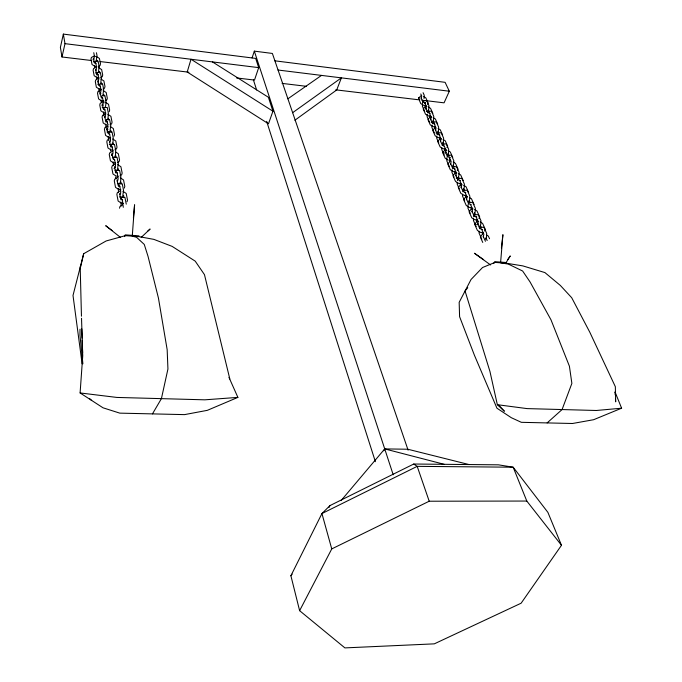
<?xml version="1.0" encoding="UTF-8"?>
<svg xmlns="http://www.w3.org/2000/svg" width="682" height="682" viewBox="0 0 682 682"><rect width="100%" height="100%" fill="white"/><g stroke="black" fill="none" stroke-linecap="round" stroke-linejoin="round"><path stroke-width="1.02" d="M80.016 329.218L79.973 335.305L82.889 363.77M457.272 182.341L457.187 184.131L459.31 188.888M462.601 194.242L462.507 196.049L464.672 200.892M468.065 205.435L467.929 208.18L470.196 213.253M473.53 218.683L473.444 220.525L476.138 226.56M479.148 231.241L479.062 233.099L481.799 239.246M422.525 103.724L422.397 106.256L424.664 111.319M424.042 98.549L424.213 95.19L423.079 92.692M427.247 114.269L427.12 116.818L429.421 121.976M432.047 124.994L431.919 127.568L434.264 132.811M436.889 136.767L436.804 138.489L438.782 142.939M441.851 147.866L441.766 149.605L444.187 155.036M446.949 158.275L446.812 160.918L449.285 166.434M452.089 169.758L451.953 172.418L454.042 177.098M98.975 88.362L99.222 92.121M101.115 101.95L101.226 100.041M103.528 111.942L103.792 115.804M105.872 124.073L106.136 127.986M108.106 126.375L107.227 129.716M108.259 136.434L108.532 140.407M110.578 151.012L110.689 149.034M113.178 161.881L113.408 165.683M118.293 188.36L118.532 192.273M120.927 202L121.174 205.973M123.28 207.311L122.351 199.613M94.474 67.501L94.585 65.642M96.648 78.771L96.759 76.904M228.973 377.376L237.89 397.384L207.319 410.342L184.532 414.622L119.81 413.139L103.033 407.81L80.101 392.943L82.735 355.825L81.772 328.843M133.408 218.129L134.584 204.779L132.257 236.16L136.519 237.259L144.269 244.429L148.045 256.406L158.429 298.043L167.167 349.678L167.934 369.013L161.412 398.646L152.461 413.88M501.415 248.009L502.907 234.676L500.579 262.809L508.303 264.079L522.634 271.018L530.093 282.007L550.996 319.832L569.41 366.2L571.874 383.403L562.079 409.55L547.126 422.917M236.509 77.927L254.488 80.084L258.691 67.629L255.665 58.396L63.349 34.1L60.391 47.39L61.994 56.981L91.61 60.536M61.994 56.981L64.995 43.657L63.349 34.1M80.629 266.858L83.673 253.721L106.128 240.976L125.369 235.657L139.128 236.654L153.868 239.373L172.128 246.381L195.214 261.146L204.464 274.641L229.825 379.004M93.093 59.854L93.494 58.209L94.338 62.556L95.932 63.588M94.883 63.017L95.258 61.465L96.085 60.894L98.106 61.141L99.171 66.538L98.379 72.599M96.87 75.029L97.441 72.693L98.285 72.147L100.322 72.386L101.405 77.884L100.595 83.988M99.274 85.693L99.666 84.133L100.518 83.613L102.573 83.843L103.681 89.444L102.863 95.599M101.337 98.14L101.933 95.787L104.875 95.523L106 101.226L105.778 105.062L105.173 107.415L102.215 107.662M103.843 109.231L104.244 107.662L107.219 107.415L108.361 113.229L108.131 117.108L107.526 119.469L106.631 119.904M105.983 122.129L106.597 119.768L109.597 119.546L110.765 125.471L109.921 131.745L106.904 131.95M109.222 111.712L109.657 110.049L108.515 104.286L105.505 102.317M107.679 125.897L108.114 124.226M108.574 133.681L108.992 132.103L112.036 131.899L113.221 137.943L112.99 141.899L110.808 147.056M114.065 136.195L114.508 134.516L113.323 128.54L110.254 126.52M83.673 253.721L73.008 295.451L82.113 363.796M111.524 155.385L111.967 153.706L112.948 158.761L114.678 159.912M113.502 159.094L113.928 157.499L117.04 157.354L118.276 163.637L117.398 170.057L114.994 170.244M115.821 172.972L116.477 170.585L119.623 170.457L120.885 176.868L120.646 180.943L119.989 183.33L117.56 183.492M118.404 186.314L119.069 183.927L122.257 183.833L123.544 190.372L122.632 196.885L119.435 196.953M121.046 199.937L121.711 197.541L124.942 197.473L126.255 204.148M124.329 188.104L124.806 186.416L123.519 179.946L120.313 177.814M119.503 208.206L119.981 206.51L122.496 204.779M127.023 201.744L127.508 200.048L126.196 193.449L122.956 191.284M124.721 236.569L125.215 234.864L138.966 235.861M252.076 57.919L254.326 51.133L272.382 53.452L408.117 450.18M272.936 111.217L268.486 123.792L187.209 72.002L191.003 59.249L272.936 111.217L268.376 97.262L212.443 61.9M418.535 98.549L420.666 95.881M421.229 98.685L421.689 95.983L420.785 93.963M422.567 102.888L423.479 100.808L426.651 100.586L428.935 105.65L428.765 109.043L427.844 111.115L426.335 111.516M425.014 103.621L425.398 102.76M427.443 104.372L428.091 102.905L425.824 97.884L423.718 96.597M425.926 109.154L426.395 106.443L424.545 102.326M427.597 112.726L428.219 111.345L431.416 111.132L433.743 116.281L433.573 119.708L432.635 121.788L431.101 122.163M430.7 119.81L431.177 117.074L429.302 112.897M432.405 123.442L433.027 122.052L436.267 121.865L438.637 127.099L438.458 130.552L437.512 132.632L435.951 132.999M274.846 60.817L445.107 82.326L449.319 91.218L444.076 102.837L426.199 100.689M435.559 130.646L436.045 127.892L434.127 123.638M436.974 135.036L437.929 132.947L441.203 132.777L443.607 138.096L443.436 141.583L442.473 143.672M440.495 141.66L440.99 138.889L439.046 134.567M442.26 145.419L442.908 144.03L446.216 143.876L448.671 149.29L448.492 152.802L447.511 154.899M446.983 147.653L447.665 146.178L445.244 140.807L443.053 139.452M446.991 157.397L447.972 155.3L451.322 155.164L453.811 160.679L453.641 164.226L452.643 166.323M449.566 158.207L449.967 157.337M449.268 160.884L449.958 159.409M450.64 164.277L451.143 161.464L449.131 156.988M452.464 168.173L453.129 166.775L456.514 166.655L459.054 172.265L458.875 175.845L457.869 177.942L456.207 178.207M457.264 170.423L457.972 168.948L455.457 163.39L453.232 162.001M455.84 175.879L456.352 173.049L454.306 168.497M457.366 180.551L458.372 178.445L461.799 178.352L464.382 184.055L464.203 187.669L463.18 189.775M461.134 187.686L461.654 184.848L459.574 180.201M463.027 191.727L463.709 190.321L467.187 190.252L469.813 196.058L469.634 199.707L468.594 201.812M466.531 199.715L467.059 196.842L464.928 192.119M468.108 204.523L469.148 202.418L472.66 202.366L475.337 208.283L475.158 211.957L474.101 214.071M472.021 211.949L472.549 209.067L470.392 204.259M290.899 575.761L321.938 513.555L329.969 505.584L413.744 464.024L498.423 464.826L513.162 467.204L547.876 512.344L561.482 545.285L521.125 603.203L434.306 643.851L344.904 647.9L299.62 610.68L290.899 575.761L292.152 574.125M473.623 216.842L474.681 214.728L478.235 214.702L480.963 220.729L480.776 224.438L479.702 226.552M329.022 507.459L329.969 505.584M478.934 218.453L479.693 216.961L476.991 210.994L474.672 209.536M479.599 228.675L480.316 227.268L483.913 227.268L486.692 233.397L486.505 237.148L485.413 239.263M484.604 231.01L485.371 229.51L482.617 223.44L480.281 221.965M483.299 237.106L483.845 234.173L481.603 229.186M299.62 610.68L331.75 548.916L429.208 501.219L526.802 501.048L561.482 545.285M383.744 450.785L384.725 448.909L407.793 449.233L468.994 464.544M493.742 263.482L494.697 261.675L505.771 262.476M505.49 263.584L510.272 255.929L507.86 259.373M467.758 287.727L465.056 291.009L489.949 371.477L497.349 404.699L504.39 411.255L498.832 405.236M341.034 500.648L384.725 448.909L444.187 464.314M482.643 233.909L480.341 237.029L482.762 242.451M141.174 237.447L150.117 229.016L147.713 231.104M450.035 161.284L447.827 164.166L450.308 169.733L453.291 171.6L455.755 171.838M434.98 127.747L432.806 130.518L435.167 135.812L438.066 137.602L440.478 137.866M294.871 120.245L336.72 89.947L341.384 77.859L292.612 112.7M287.872 98.813L321.503 75.404M93.664 59.598L94.466 56.299L93.766 52.71M119.827 191.02L117.33 192.699L116.861 194.396L118.131 201.011L121.387 203.202L123.485 203.372M117.219 177.542L114.738 179.178L114.278 180.866L115.514 187.354L118.736 189.502L120.816 189.681M120.049 175.82L121.686 174.737L122.155 173.058L120.893 166.715L117.722 164.609M95.821 70.749L96.631 67.441L95.778 63.059M114.03 168.394L115.369 167.525M117.475 162.691L119.094 161.634L119.555 159.955L118.318 153.74L115.966 152.18M114.653 164.328L112.198 165.914L111.737 167.602L112.956 173.961L116.145 176.084L118.208 176.271M112.138 151.37L109.7 152.921L109.248 154.601L110.441 160.833L113.604 162.93L115.642 163.117M114.943 149.81L116.554 148.795L117.006 147.116L115.795 141.012L112.692 138.966M109.674 138.668L107.253 140.177L106.81 141.856L107.986 147.968L111.106 150.031L113.127 150.228M98.02 82.104L98.847 78.788L97.978 74.321M107.961 129.324L106.648 130.126L107.083 128.455L108.029 133.314L109.717 134.431M107.262 126.213L104.858 127.679L104.423 129.35L105.565 135.343L108.66 137.38L110.663 137.585M110.032 124.797L111.626 123.834L112.061 122.163L110.893 116.298L107.85 114.303M104.892 113.988L102.505 115.411L102.078 117.091L103.204 122.965L106.264 124.977M103.255 105.054L101.959 105.821L102.385 104.15L103.289 108.83L104.951 109.921M102.564 102.002L100.194 103.383L99.777 105.054L100.876 110.825L103.911 112.811L105.881 113.016M105.309 100.731L106.869 99.819L107.296 98.157L106.179 92.505L103.195 90.561M100.254 93.673L101.089 90.348L100.211 85.804M99.683 94.005L100.962 93.264M100.28 90.237L97.935 91.584L97.517 93.246L98.6 98.907L101.601 100.868L103.553 101.081M103.016 89.035L104.568 88.14L104.985 86.486L103.886 80.936L100.927 79.018M100.757 77.552L102.3 76.682L102.709 75.029L101.635 69.581L98.702 67.689M98.046 78.686L95.71 79.999L95.301 81.661L96.367 87.219L99.333 89.154L101.268 89.368M98.549 66.273L100.075 65.429L100.484 63.784L99.419 58.439L96.52 56.563M95.847 67.347L93.528 68.626L93.127 70.28L94.167 75.736L97.108 77.646L99.026 77.867M102.539 105.463L103.383 102.13L102.479 97.492M104.858 117.475L105.719 114.133L104.798 109.41M109.64 142.197L110.407 141.004L110.527 138.847L109.572 133.936M615.207 394.861L615.002 391.869L621.609 408.203L593.63 419.711L572.505 423.496L521.338 422.32L511.321 417.708L496.939 408.194L474.433 355.271L459.591 316.678L459.165 302.348L471.04 279.501L482.549 267.514L495.03 262.408L506.104 263.209L522.838 265.895L544.918 272.587L560.34 285.443L571.712 297.736L589.836 332.296L615.343 386.694L615.676 401.826L615.471 398.842M112.104 154.925L112.88 153.748L113.007 151.566L112.027 146.553M114.61 167.9L115.403 166.74L115.531 164.532L114.533 159.426M117.176 181.139L117.977 179.988L118.105 177.763L117.091 172.555M119.785 194.643L120.603 193.518L120.731 191.267L119.691 185.947M444.647 153.041L445.926 152.001L446.028 150.083L444.042 145.684M621.609 408.203L596.324 410.487L527.075 408.603L497.349 404.699M476.633 224.497L477.605 224.412L478.048 223.534L478.15 221.505L475.942 216.612M237.89 397.384L204.847 399.822L116.886 397.435L80.101 392.943M482.472 229.663L479.702 228.496L477.485 223.551M483.078 232.605L480.529 232.4L477.391 230.414L474.672 224.327L476.965 221.258L478.653 221.403M477.562 224.182L478.619 224.276M477.417 220.013L474.885 219.8L471.782 217.839L469.114 211.863L471.381 208.828L473.061 208.982M476.82 217.098L474.067 215.938L471.893 211.079M471.859 207.643L469.344 207.422L466.266 205.487L463.649 199.621L465.9 196.629L467.571 196.783M471.262 204.753L468.534 203.603L466.394 198.837M466.394 195.495L463.896 195.265L460.853 193.356L458.278 187.593L460.521 184.634L462.174 184.796M112.487 157.252L114.857 157.039L115.497 154.661L115.727 150.662L114.516 144.507L109.308 144.439M465.797 192.631L463.104 191.489L460.998 186.808M461.023 183.569L458.551 183.33L455.533 181.438L453.001 175.777L455.235 172.861L456.88 173.023M460.435 180.721L457.767 179.588L455.695 174.993M455.167 169.017L452.516 167.9L450.487 163.373M449.992 157.516L447.366 156.408L445.372 151.967M445.482 149L443.053 148.744L440.129 146.92L437.725 141.541L439.916 138.736L441.527 138.915M446.557 150.083L444.928 149.912L442.729 152.759L445.176 158.233L448.125 160.074M445.508 152.7L446.514 152.811M439.907 135.113L437.324 134.022L435.397 129.725M435.559 126.929L433.164 126.656L430.291 124.883L427.972 119.682L430.129 116.946L431.715 117.134M97.714 84.27L99.751 84.508M434.988 124.192L432.422 123.11L430.53 118.89M430.717 116.17L428.339 115.897L425.491 114.141L423.215 109.026L425.363 106.324L426.941 106.511M95.514 72.906L97.535 73.136M430.154 113.459L427.614 112.385L425.756 108.233M425.398 102.897L422.883 101.831L421.05 97.748M96.827 66.58L94.926 66.359L92.01 64.475L90.987 59.112L91.388 57.467L93.69 56.222L95.574 56.453M425.96 105.591L423.599 105.309L420.777 103.579L419.652 101.055M100.075 61.551L188.914 72.215M282.092 83.392L306.286 86.299M335.74 89.836L419.882 99.93M421.988 100.186L424.093 100.433M93.366 61.738L95.369 61.977L96.196 61.414L96.98 55.395L96.452 52.736M64.995 43.657L258.691 67.629M277.983 70.016L449.319 91.218M428.432 107.04L430.555 108.344L432.865 113.451M433.223 117.662L435.372 118.983L437.716 124.175M438.1 128.463L440.265 129.802L442.652 135.079M443.897 146.11L442.303 145.121L440.342 140.748M448.1 150.628L450.299 152.001L452.771 157.457M458.449 173.569L460.7 174.976L463.257 180.628M463.76 185.351L466.028 186.766L468.636 192.529M469.932 197.814L471.458 198.769L474.109 204.634M486.778 235.111L488.355 236.108L489.548 238.76M98.123 74.85L96.512 73.809L95.659 69.376M100.356 86.324L98.728 85.267L97.858 80.757M102.632 98.012L100.987 96.938L100.101 92.343M107.313 122.061L105.633 120.961L104.713 116.187M112.172 147.048L110.467 145.914L109.504 140.952M117.227 173.032L115.488 171.873L114.491 166.706M119.836 186.416L118.071 185.24L117.057 179.971M122.496 200.073L120.714 198.88L119.674 193.509M413.744 464.024L417.196 466.36L513.162 467.204L526.802 501.048M483.623 259.646L474.425 253.244L490.605 264.966M112.206 230.601L105.701 225.691L120.45 237.387M89.478 398.441L91.661 400.436M428.449 110.092L429.191 111.754M433.24 120.748L433.999 122.436M438.117 131.583L438.893 133.297M443.078 142.598L443.863 144.345M448.125 153.808L448.927 155.581M453.257 165.215L454.067 167.022M458.483 176.817L459.31 178.658M463.794 188.624L464.638 190.5M469.207 200.653L470.06 202.554M474.715 212.886L475.584 214.83M480.324 225.35L481.432 227.814M486.036 238.035L487.17 240.55M424.92 105.463L425.662 107.108M429.669 116.025L430.419 117.705M434.494 126.775L435.252 128.48M439.396 137.704L440.171 139.435M444.391 148.821L445.176 150.586M454.63 171.634L455.448 173.458M459.89 183.347L460.725 185.206M465.243 195.265L466.087 197.158M470.691 207.396L471.552 209.323M476.232 219.749L477.332 222.204M481.876 232.332L482.626 233.994M483.18 236.253L485.439 241.283M418.501 97.526L419.618 100.015M429.208 501.219L417.196 466.36L321.938 513.555L331.75 548.916M254.326 51.133L393.207 474.783M253.389 79.811L256.62 89.939M266.653 121.345L375.39 461.697M97.108 60.34L97.398 61.789M99.299 71.508L99.589 72.983M101.533 82.88L101.823 84.38M103.8 94.466L104.099 95.992M108.481 118.293L108.788 119.879M110.885 130.552L111.2 132.172M113.331 143.05L113.655 144.703M115.829 155.794L116.162 157.474M118.378 168.786L118.719 170.509M120.978 182.043L121.319 183.799M123.63 195.572L123.979 197.354M103.707 101.047L104.073 102.905M107.168 121.549L107.628 123.954M115.59 177.013L115.94 178.846M81.456 316.192L80.186 266.807M81.525 318.281L82.164 338.102M82.232 340.182L82.633 352.696"/></g></svg>
